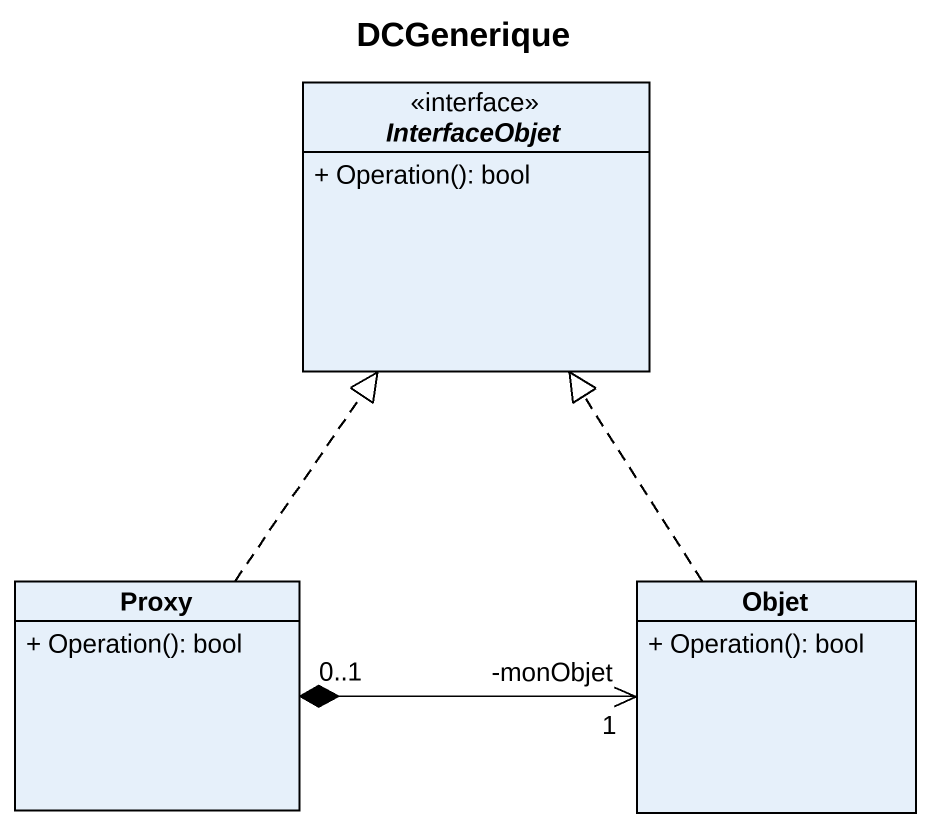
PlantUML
@startuml
title DCGenerique
hide circle
hide empty members
skinparam classAttributeIconSize 0
interface InterfaceObjet <<interface>> {
  + Operation(): bool
}
class Proxy {
  + Operation(): bool
}
class Objet {
  + Operation(): bool
}
Proxy .up.|> InterfaceObjet
Objet .up.|> InterfaceObjet
Objet "-monObjet\n1" <-left-* "0..1" Proxy
@enduml
